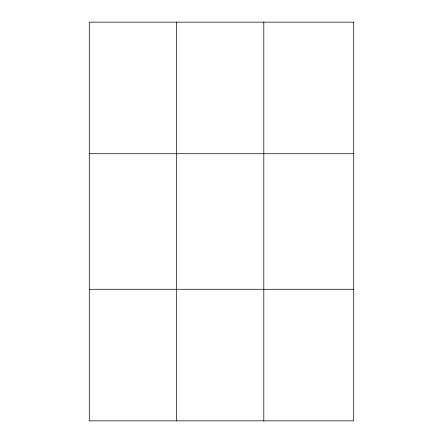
<?xml version="1.0" encoding="UTF-8"?>
<svg xmlns="http://www.w3.org/2000/svg" width="443" height="443" viewBox="0 0 443 443"><rect width="100%" height="100%" fill="white"/><g stroke="black" fill="none" stroke-linecap="round" stroke-linejoin="round"><path stroke-width="0.66" d="M176.547 22.15L176.547 420.85M263.812 22.15L263.812 420.85M89.281 153.721L353.719 153.721M89.281 289.279L353.719 289.279M353.719 22.15L353.719 420.85L89.281 420.85L89.281 22.15L353.719 22.15"/></g></svg>
